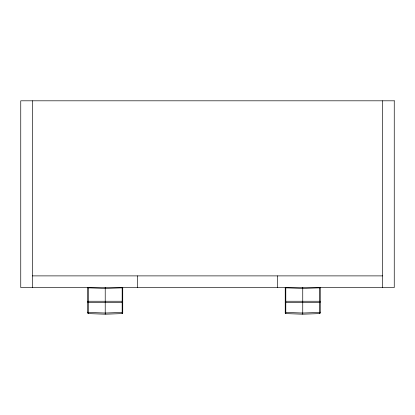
<?xml version="1.0" encoding="UTF-8"?>
<svg xmlns="http://www.w3.org/2000/svg" width="415" height="415" viewBox="0 0 415 415"><rect width="100%" height="100%" fill="white"/><g stroke="black" fill="none" stroke-linecap="round" stroke-linejoin="round"><path stroke-width="0.62" d="M87.715 287.372L87.715 312.988A0.586 0.586 0 0 0 88.281 313.595L105.223 314.191L122.171 313.595A0.586 0.586 0 0 0 122.731 313.014L122.731 287.382M122.176 313.247L122.171 313.564M285.235 287.372L285.235 312.988A0.586 0.586 0 0 0 285.8 313.595L302.743 314.191L319.685 313.595A0.586 0.586 0 0 0 320.25 313.014L320.25 287.382M122.176 287.362L122.171 313.066M319.69 287.74L319.685 301.337M319.69 313.564L319.69 313.159M122.679 287.823L105.223 288.43L87.762 287.823M122.679 301.254L87.762 301.254M320.198 287.823L302.743 288.43L285.276 287.823M320.198 301.254L285.276 301.254M320.25 302.063A0.586 0.291 0 0 1 319.685 302.353L285.8 302.353A0.586 0.291 0 0 1 285.235 302.063M32.422 275.887L382.578 275.887M285.795 313.564L285.795 287.362M88.281 313.564L88.276 287.362M319.69 312.625L319.685 302.353M382.578 100.809L382.578 287.559M302.743 287.388L302.743 314.186M277.531 275.887L277.531 287.559M137.469 275.887L137.469 287.559M105.223 287.388L105.223 314.186M32.422 100.809L32.422 287.559M285.235 312.137A0.586 0.291 0 0 0 285.8 312.433L302.743 313.024L319.685 312.433A0.586 0.291 0 0 0 320.25 312.137M87.715 312.137A0.586 0.291 0 0 0 88.281 312.433L105.223 313.024L122.171 312.433A0.586 0.291 0 0 0 122.731 312.137M122.731 302.063A0.586 0.291 0 0 1 122.171 302.353L88.281 302.353A0.586 0.291 0 0 1 87.715 302.063M394.25 100.809L20.75 100.809L20.75 287.559L394.25 287.559L394.25 100.809"/></g></svg>
